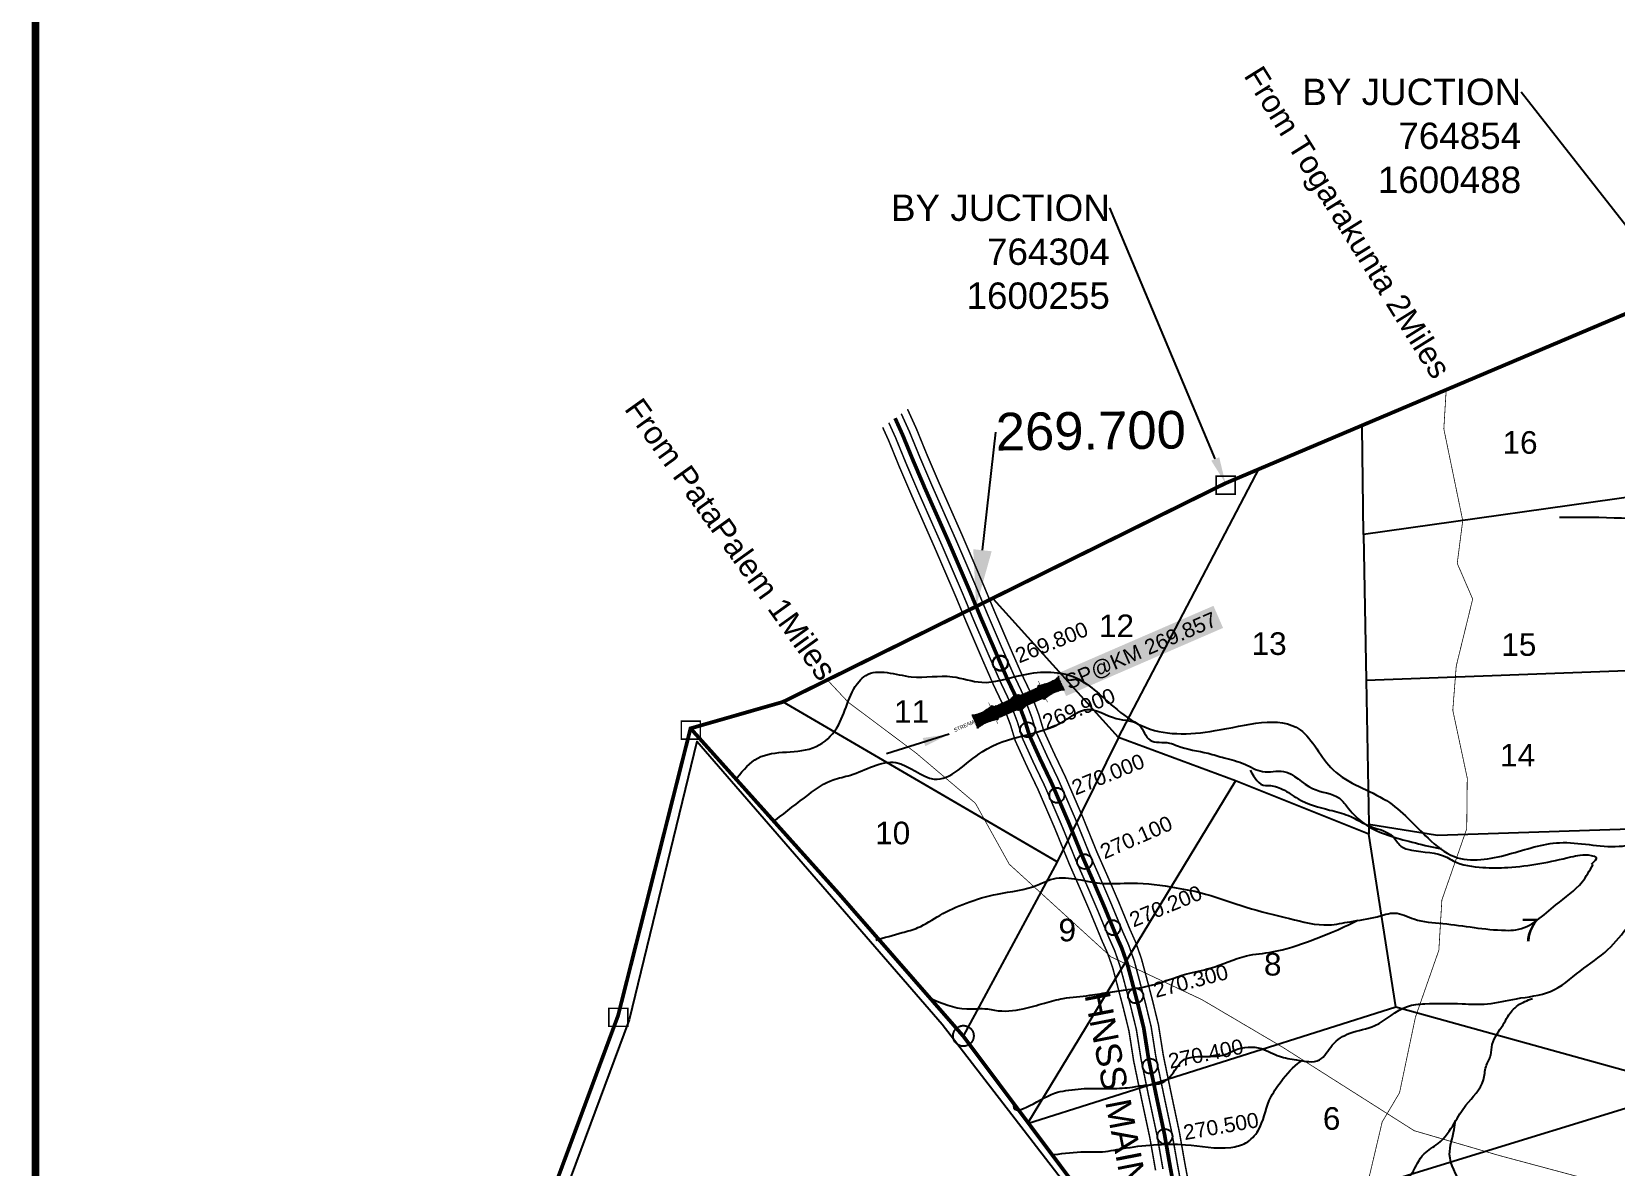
# Model space of a CAD drawing. Header units: feet. Extents: x 762418 to 770948, y 1592332 to 1602959.
# Drawn here: x 762661 to 764764, y 1599313 to 1600819 of the extents above; entities that cross this region are included whole.
import ezdxf
from ezdxf import colors
from ezdxf.entities.mleader import LeaderData, LeaderLine
from ezdxf.enums import TextEntityAlignment as Align
from ezdxf.math import Vec2, Vec3

# ---------------------------------------------------------------- set-up
doc = ezdxf.new("R2010")
doc.units = ezdxf.units.FT
doc.header["$LTSCALE"] = 15
doc.header["$MEASUREMENT"] = 0
doc.header["$PDMODE"] = 32
doc.header["$PDSIZE"] = 20
doc.linetypes.add('ACAD_ISO02W100', pattern=[15, 12, -3])
doc.linetypes.add('HIDDEN2', pattern=[0.1875, 0.125, -0.0625])
for name, color, linetype in [('CANAL1', 7, 'Continuous'), ('CRDS STONES', 7, 'Continuous'), ('CSMark', 72, 'Continuous'), ('HILL', 17, 'Continuous'), ('PAPER SIZE', 10, 'Continuous'), ('PLOT', 7, 'Continuous'), ('PLOT NO', 7, 'Continuous'), ('ROADS', 6, 'Continuous'), ('STRUCTURE', 5, 'Continuous'), ('TANKS-STREAM', 4, 'Continuous'), ('VILLAGE BOUNDRY', 5, 'HIDDEN2'), ('VILLAGE STONES', 240, 'Continuous')]:
    doc.layers.add(name, color=color, linetype=linetype)
doc.styles.add('CANAL', font='Cambria.ttf')
doc.styles.get("Standard").update_dxf_attribs({"font": 'arial.ttf'})
doc.linetypes.add('DOTS', pattern='A,1e-06,-3,["●",Standard,S=3,R=0,X=-1.25,Y=-1.25],-3', length=6.000001)
doc.dimstyles.new('CRDS', dxfattribs={"dimtxt": 20, "dimasz": 35, "dimexe": 0.18, "dimexo": 0.0625, "dimgap": 0.09, "dimtad": 0, "dimtih": 1, "dimtoh": 1, "dimdec": 0, "dimzin": 2, "dimdsep": 46, "dimtxsty": 'CANAL', "dimcen": 0.09, "dimclrt": 256, "dimadec": 0, "dimazin": 0, "dimtfac": 1, "dimtdec": 0, "dimtofl": 0, "dimtmove": 0, "dimatfit": 3, "dimfxl": 1, "dimtfill": 2, "dimtfillclr": 5, "dimtolj": 1, "dimtzin": 0, "dimarcsym": 0})
doc.dimstyles.get("Standard").update_dxf_attribs({"dimtxt": 0.18, "dimasz": 0.18, "dimexe": 0.18, "dimexo": 0.0625, "dimgap": 0.09, "dimtad": 0, "dimtih": 1, "dimtoh": 1, "dimdec": 4, "dimzin": 0, "dimdsep": 46, "dimtxsty": 'Standard', "dimcen": 0.09, "dimadec": 0, "dimazin": 0, "dimtfac": 1, "dimtdec": 4, "dimtofl": 0, "dimtmove": 0, "dimatfit": 3, "dimfxl": 1, "dimtolj": 1, "dimtzin": 0, "dimarcsym": 0})

# ---------------------------------------------------------------- blocks, each defined once
blk = doc.blocks.new('SP')
at = {"layer": 'STRUCTURE'}
h = blk.add_hatch(dxfattribs=at)
h.set_pattern_fill('DASH', color=256, scale=8, style=0)
edge = h.paths.add_edge_path()
edge.add_spline(control_points=[(769825.7, 1706742.1), (769825.3, 1706741.8), (769823.8, 1706740.8), (769820.9, 1706740.3), (769817, 1706739.7), (769811.4, 1706738.9), (769804, 1706739.7), (769798.4, 1706741), (769795.6, 1706741.6)], knot_values=[0, 0, 0, 0, 1.613557, 5.24513, 8.624976, 13.470124, 22.190216, 30.746377, 30.746377, 30.746377, 30.746377], degree=3, periodic=0)
edge.add_line((769795.6, 1706741.6), (769792.6, 1706739.6))
edge.add_line((769792.6, 1706739.6), (769732.6, 1706739.6))
edge.add_line((769732.6, 1706739.6), (769729.6, 1706741.6))
edge.add_spline(control_points=[(769729.6, 1706741.6), (769726.9, 1706740.9), (769721.3, 1706739.5), (769713.9, 1706738.5), (769708.3, 1706739.1), (769704.4, 1706739.6), (769701.5, 1706740), (769700, 1706741), (769699.5, 1706741.3)], knot_values=[0, 0, 0, 0, 8.556161, 17.276253, 22.121402, 25.501247, 29.13282, 30.746377, 30.746377, 30.746377, 30.746377], degree=3, periodic=0)
edge.add_line((769699.5, 1706741.3), (769699.5, 1706722.1))
edge.add_spline(control_points=[(769699.5, 1706722.1), (769700, 1706722.4), (769701.4, 1706723.4), (769704.3, 1706724), (769708.2, 1706724.5), (769713.8, 1706725.3), (769721.2, 1706724.5), (769726.8, 1706723.3), (769729.6, 1706722.6)], knot_values=[0, 0, 0, 0, 1.613557, 5.24513, 8.624976, 13.470124, 22.190216, 30.746377, 30.746377, 30.746377, 30.746377], degree=3, periodic=0)
edge.add_line((769729.6, 1706722.6), (769732.6, 1706724.6))
edge.add_line((769732.6, 1706724.6), (769792.6, 1706724.6))
edge.add_line((769792.6, 1706724.6), (769795.6, 1706722.6))
edge.add_spline(control_points=[(769795.6, 1706722.6), (769798.4, 1706723.3), (769803.9, 1706724.8), (769811.3, 1706725.8), (769817, 1706725.1), (769820.9, 1706724.7), (769823.8, 1706724.2), (769825.2, 1706723.3), (769825.7, 1706723)], knot_values=[0, 0, 0, 0, 8.556161, 17.276253, 22.121402, 25.501247, 29.13282, 30.746377, 30.746377, 30.746377, 30.746377], degree=3, periodic=0)
edge.add_line((769825.7, 1706723), (769825.7, 1706742.1))
h.paths.add_polyline_path([(769764.2, 1706732.1, -1), (769761.1, 1706732.1, -1)], flags=0)
h.paths.add_polyline_path([(769761.1, 1706732.1, 1), (769764.2, 1706732.1, 1)], flags=16)
at = {"layer": 'STRUCTURE', "const_width": 0.628}
for points in [[(769726.6, 1706747.6), (769726.6, 1706743.6), (769732.6, 1706739.6), (769792.6, 1706739.6), (769798.6, 1706743.6), (769798.6, 1706747.6)], [(769726.6, 1706716.6), (769726.6, 1706720.6), (769732.6, 1706724.6), (769792.6, 1706724.6), (769798.6, 1706720.6), (769798.6, 1706716.6)]]:
    blk.add_lwpolyline(points, dxfattribs=at)
at = {"layer": 'STRUCTURE', "color": 3}
blk.add_lwpolyline([(769732.6, 1706724.6), (769792.6, 1706724.6)], dxfattribs=at)
blk.add_lwpolyline([(769732.6, 1706724.6), (769792.6, 1706724.6)], dxfattribs=at)
at = {"layer": 'STRUCTURE', "color": 0}
blk.add_circle((769762.6, 1706732.1), 1.55, dxfattribs=at)
at = {"layer": 'STRUCTURE'}
for points in [[(769699.5, 1706741.3), (769700.9, 1706740.5), (769704.4, 1706739.6), (769707.8, 1706739.2), (769712.6, 1706738.8), (769721.3, 1706739.7), (769729.6, 1706741.6)], [(769825.7, 1706742.1), (769824.3, 1706741.3), (769820.8, 1706740.3), (769817.5, 1706739.8), (769812.7, 1706739.2), (769804, 1706739.9), (769795.6, 1706741.6)], [(769699.5, 1706722.1), (769700.9, 1706723), (769704.4, 1706724), (769707.7, 1706724.5), (769712.5, 1706725), (769721.2, 1706724.4), (769729.6, 1706722.6)], [(769825.7, 1706723), (769824.3, 1706723.8), (769820.8, 1706724.7), (769817.4, 1706725.1), (769812.6, 1706725.5), (769803.9, 1706724.6), (769795.6, 1706722.6)]]:
    blk.add_spline(points, degree=3, dxfattribs=at)
at = {"layer": 'STRUCTURE', "color": 0}
blk.add_text('STREAM', height=5, dxfattribs=at).set_placement((769684.3, 1706732.1), align=Align.MIDDLE_CENTER)
for points in [[(769727.4, 1706732.1), (769700.8, 1706732.1)], [(769824.4, 1706732.1), (769800.5, 1706732.1)]]:
    blk.add_leader(points, dimstyle='Standard', override={"dimasz": 10, "dimgap": 0.09, "dimtad": 0}, dxfattribs=at)

msp = doc.modelspace()

# ---------------------------------------------------------------- linework, layer by layer
at = {"layer": 'CANAL1', "color": 5, "const_width": 2}
for points in [[(763815.8, 1600311.9), (763826.7, 1600287.9), (763840.8, 1600253.4), (763856.9, 1600215.8), (763873.3, 1600178.6), (763887.7, 1600146.1), (763903.5, 1600109.5), (763916.3, 1600079.5), (763930.1, 1600046.3), (763949.4, 1600001.3), (763965.4, 1599964.8), (763977.9, 1599938.5), (763989.1, 1599909), (763995.3, 1599888.5), (764009.6, 1599857.2), (764024.5, 1599826.1), (764047.4, 1599773.2), (764066.5, 1599726), (764083, 1599688.5), (764094.8, 1599661), (764110.1, 1599624), (764117.7, 1599606.9), (764125.2, 1599585.7), (764131.5, 1599562), (764139.9, 1599530.1), (764147.6, 1599498.5), (764153.9, 1599458.4), (764164.8, 1599406.1), (764175.3, 1599356.7), (764183, 1599313.1), (764195.3, 1599247.6)], [(763799.3, 1600299.8), (763808.3, 1600280), (763822.3, 1600245.7), (763838.5, 1600207.8), (763855, 1600170.5), (763869.4, 1600138.1), (763885.1, 1600101.6), (763897.9, 1600071.8), (763911.7, 1600038.5), (763931.1, 1599993.4), (763947.2, 1599956.5), (763959.5, 1599930.6), (763970.1, 1599902.5), (763976.6, 1599881.4), (763991.4, 1599848.8), (764006.3, 1599817.8), (764028.9, 1599765.4), (764048.1, 1599718.2), (764064.7, 1599680.5), (764076.4, 1599653.2), (764091.7, 1599616.1), (764099.1, 1599599.5), (764106, 1599579.8), (764112.2, 1599556.9), (764120.5, 1599525.2), (764128, 1599494.6), (764134.3, 1599454.8), (764145.2, 1599402), (764155.7, 1599352.9), (764163.3, 1599309.5)]]:
    msp.add_lwpolyline(points, dxfattribs=at)
at = {"layer": 'CANAL1', "color": 1, "const_width": 2}
for points in [[(763824.1, 1600317.9), (763835.9, 1600291.9), (763850, 1600257.3), (763866.1, 1600219.8), (763882.5, 1600182.7), (763896.9, 1600150.1), (763912.6, 1600113.5), (763925.5, 1600083.4), (763939.3, 1600050.2), (763958.6, 1600005.3), (763974.5, 1599968.9), (763987.2, 1599942.4), (763998.6, 1599912.2), (764004.7, 1599892), (764018.6, 1599861.5), (764033.6, 1599830.2), (764056.6, 1599777), (764075.7, 1599729.9), (764092.2, 1599692.5), (764104.1, 1599664.9), (764119.3, 1599627.9), (764127, 1599610.6), (764134.7, 1599588.7), (764141.2, 1599564.6), (764149.6, 1599532.5), (764157.4, 1599500.5), (764163.8, 1599460.2), (764174.6, 1599408.1), (764185.1, 1599358.6), (764192.8, 1599314.9), (764205.1, 1599249.5)], [(763791.1, 1600293.8), (763799.2, 1600276), (763813.1, 1600241.8), (763829.4, 1600203.9), (763845.9, 1600166.5), (763860.2, 1600134.1), (763875.9, 1600097.7), (763888.7, 1600067.9), (763902.5, 1600034.6), (763921.9, 1599989.4), (763938.1, 1599952.3), (763950.3, 1599926.7), (763960.7, 1599899.3), (763967.2, 1599877.8), (763982.4, 1599844.5), (763997.2, 1599813.6), (764019.7, 1599761.6), (764038.9, 1599714.3), (764055.5, 1599676.5), (764067.2, 1599649.3), (764082.5, 1599612.1), (764089.8, 1599595.8), (764096.5, 1599576.8), (764102.5, 1599554.3), (764110.8, 1599522.7), (764118.2, 1599492.6), (764124.4, 1599453), (764135.4, 1599399.9), (764145.9, 1599351), (764153.5, 1599307.7)]]:
    msp.add_lwpolyline(points, dxfattribs=at)
at = {"layer": 'CANAL1', "color": 1, "linetype": 'HIDDEN2', "ltscale": 7, "const_width": 5}
msp.add_lwpolyline([(763807.6, 1600305.9), (763817.5, 1600284), (763831.6, 1600249.6), (763847.7, 1600211.8), (763864.2, 1600174.6), (763878.6, 1600142.1), (763894.3, 1600105.6), (763907.1, 1600075.7), (763920.9, 1600042.4), (763940.3, 1599997.4), (763947.6, 1599980.6), (763956.3, 1599960.6), (763968.7, 1599934.6), (763971, 1599928.6), (763979.6, 1599905.8), (763986, 1599884.9), (764000.5, 1599853), (764015.4, 1599821.9), (764038.1, 1599769.3), (764057.3, 1599722.1), (764073.8, 1599684.5), (764085.6, 1599657.1), (764100.9, 1599620), (764108.4, 1599603.2), (764115.6, 1599582.8), (764121.9, 1599559.4), (764130.2, 1599527.6), (764137.8, 1599496.6), (764144.1, 1599456.6), (764155, 1599404), (764165.5, 1599354.8), (764173.1, 1599311.3), (764185.5, 1599245.7)], dxfattribs=at)
at = {"layer": 'CSMark', "color": 3}
for p in [(763947.3, 1599981.1), (763947.6, 1599980.6), (763971, 1599928.6), (763983.7, 1599892.4), (764022.5, 1599805.4), (764059.4, 1599717.4), (764096.9, 1599629.7), (764127.1, 1599539.4), (764146.3, 1599446), (764165.9, 1599352.7)]:
    msp.add_point(p, dxfattribs=at)
at = {"layer": 'HILL'}
msp.add_lwpolyline([(764087.9, 1599219.2), (763870, 1599501.2), (763544.3, 1599876.9), (763454.4, 1599507.4), (763131.1, 1598637.6)], dxfattribs=at)
at = {"layer": 'PAPER SIZE', "color": 5, "const_width": 10}
msp.add_lwpolyline([(770731.4, 1592336.5), (762666.1, 1592336.5), (762666.1, 1602277.4), (770731.4, 1602277.4)], close=True, dxfattribs=at)
at = {"layer": 'PLOT'}
for points in [[(765197.8, 1600051.3), (765038.6, 1600060.6), (764846.6, 1600473.6), (764825.9, 1600207.3), (764429.7, 1600151.6), (764427.9, 1600294.5)], [(764436.9, 1599767.3), (764436.7, 1599753.9), (764259.8, 1599824.4), (764104.1, 1599882), (764291.6, 1600239.8)], [(764429.7, 1600151.6), (764433.3, 1599958.1), (764803.3, 1599972.1)], [(764104.1, 1599882), (763938.1, 1600065.7)], [(764433.3, 1599958.1), (764436.9, 1599767.3), (764527.8, 1599752.5), (764783.8, 1599760.8)], [(764104.1, 1599882), (764022.8, 1599717.1), (763658.5, 1599929.3)], [(764259.8, 1599824.4), (763983.4, 1599369.7), (764472.6, 1599524.6), (764436.7, 1599753.9)], [(764472.6, 1599524.6), (764863.9, 1599416.4), (764843.1, 1599563.5), (764816.4, 1599644.9), (764783.8, 1599760.8)], [(764022.8, 1599717.1), (763898.2, 1599485.7)], [(764863.9, 1599416.4), (764121.3, 1599188)]]:
    msp.add_lwpolyline(points, dxfattribs=at)
at = {"layer": 'ROADS', "linetype": 'HIDDEN2', "ltscale": 10, "const_width": 1}
msp.add_lwpolyline([(764433.1, 1599281.6), (764454.4, 1599371.8), (764477.5, 1599410.7), (764498.6, 1599511), (764529.7, 1599599.8), (764533.7, 1599666.4), (764566.7, 1599761), (764567.4, 1599828.3), (764548.2, 1599918.3), (764552.8, 1599977), (764574.6, 1600065.8), (764554.1, 1600113.3), (764561.4, 1600170), (764536.3, 1600291.7), (764539.6, 1600346.4)], dxfattribs=at)
at = {"layer": 'ROADS', "linetype": 'DOTS', "ltscale": 0.5, "const_width": 1}
msp.add_lwpolyline([(764992, 1599178.9), (764909.1, 1599223.7), (764818.3, 1599239.7), (764762.4, 1599286.5), (764609.7, 1599327.4), (764496.9, 1599360.3), (764321.9, 1599471.3), (764215.1, 1599534.2), (764094.3, 1599591), (763959.2, 1599714), (763914.3, 1599794.8), (763835.4, 1599861.6), (763745.5, 1599928.8), (763717.5, 1599958.7)], dxfattribs=at)
at = {"layer": 'TANKS-STREAM'}
for points in [[(767343.6, 1601562), (767296.7, 1601528.4), (767266.2, 1601512.6), (767251.9, 1601494.8), (767227.9, 1601488.2), (767179.5, 1601457.7), (767123.4, 1601426.6), (767098.8, 1601370.3), (767055, 1601314.8), (767038.7, 1601261.9), (766984.5, 1601195.9), (766948.3, 1601122.6), (766910.3, 1601035.6), (766854.9, 1600996.6), (766810.7, 1600935.2), (766761, 1600893.7), (766726.7, 1600841.6), (766708.8, 1600749.6), (766686.8, 1600664.5), (766665.6, 1600575.8), (766630.4, 1600547.8), (766598.6, 1600498.1), (766556.2, 1600470.4), (766518.7, 1600420.8), (766453.5, 1600380.1), (766410.3, 1600369.5), (766294.4, 1600350.5), (766188.4, 1600318.8), (766122.4, 1600258.5), (766072.6, 1600204.3), (765993.5, 1600150.6), (765948.7, 1600122.1), (765870.9, 1600103.2), (765767.4, 1600099.9), (765725, 1600099.9), (765680.2, 1600124.4), (765565.8, 1600099.1), (765540.6, 1600094.2), (765515.3, 1600094.2), (765497.4, 1600106.4), (765483.5, 1600117.8), (765460.7, 1600128.4), (765437, 1600147.9), (765395.5, 1600182.9), (765369.4, 1600213.1), (765318, 1600200.9), (765229.2, 1600206.6), (765118.8, 1600199.4), (765054.4, 1600205.1), (764981.9, 1600174.2), (764884.9, 1600166.9), (764721.6, 1600174.2), (764689.8, 1600174.2)], [(763597.9, 1599829), (763625.3, 1599854.8), (763702.8, 1599870.1), (763730.2, 1599894.8), (763759.8, 1599956.5), (763768.7, 1599964.4), (763828.8, 1599962.8), (763883.7, 1599962.8), (763922.7, 1599955.4), (763973.6, 1599964.5), (764044.2, 1599962.9), (764098, 1599922.8), (764135.5, 1599897.6), (764232.7, 1599891.2), (764345.6, 1599892.3), (764389.4, 1599839.1), (764460.2, 1599798.3), (764515.5, 1599748.3), (764550.3, 1599724), (764622.1, 1599727.2), (764690.1, 1599742.5), (764769, 1599737.7), (764803.2, 1599745.6), (764859.7, 1599784.6), (764891.3, 1599797.7), (764980.4, 1599770.9), (765042.6, 1599746.7), (765072.2, 1599783), (765090.3, 1599833.2), (765115.6, 1599855.3), (765127.2, 1599881.7), (765147.2, 1599933.3), (765214.2, 1599939.1), (765289.9, 1599954.6), (765376.9, 1599982), (765432.2, 1599990.9), (765492.5, 1600056.5), (765514.7, 1600097)], [(763648.9, 1599772.4), (763692.9, 1599806.5), (763725.5, 1599826.1), (763748.2, 1599832.2), (763808.8, 1599848.8), (763859.6, 1599826.9), (763923.2, 1599863.2), (764032.5, 1599904.3), (764062.8, 1599919.5), (764101.4, 1599907.3), (764131.8, 1599898.3), (764146.2, 1599878.6), (764171.9, 1599874.8), (764182.5, 1599871), (764223.4, 1599861.2), (764244.7, 1599855.1), (764271.9, 1599846.8), (764295.4, 1599837), (764323.5, 1599837), (764362.1, 1599814.3), (764397.7, 1599801.4), (764409.9, 1599787.8), (764430.3, 1599768.1), (764489.8, 1599744.4), (764524.6, 1599736.1), (764533, 1599734.6)], [(764279.3, 1599838.6), (764299.5, 1599818.3), (764303.6, 1599818.3), (764321.8, 1599813.6), (764342.8, 1599800.8), (764384.7, 1599785.9), (764409.7, 1599778.5), (764440.1, 1599763.7), (764468.5, 1599750.8), (764479.3, 1599738), (764493.5, 1599732.6), (764540.1, 1599723.2), (764548.9, 1599718.4), (764588.1, 1599709.7), (764621.2, 1599709.7), (764704.8, 1599723.6), (764731.8, 1599725.7), (764738.5, 1599723), (764731.8, 1599713.5)], [(763964.7, 1599396.5), (763964.7, 1599393.7), (764023.3, 1599411.4), (764026.7, 1599412.1), (764058.7, 1599416.2), (764095.4, 1599416.2), (764122.7, 1599418.2), (764141.7, 1599420.9), (764162.8, 1599424.3), (764181.2, 1599443.4), (764186, 1599450.2), (764246.6, 1599461.7), (764258.8, 1599467.2), (764294.3, 1599469.2), (764318.1, 1599459), (764340.6, 1599454.3), (764371.2, 1599454.3), (764388.2, 1599474), (764411.4, 1599489.6), (764444.7, 1599499.8), (764488, 1599525.3), (764511.1, 1599528.7), (764560.8, 1599528.7), (764594.2, 1599528.7), (764633, 1599535.5), (764677.9, 1599545), (764717.4, 1599572.2), (764754.2, 1599600.8), (764782.1, 1599633.4), (764797.1, 1599659.6), (764791, 1599703.8), (764788.3, 1599737.8), (764788.3, 1599741.9)], [(763781.9, 1599613), (763816.9, 1599623.2), (763838, 1599629.8), (763866.9, 1599646.1), (763901.9, 1599662.3), (763943.4, 1599674.4), (763997.1, 1599686.4), (764013.9, 1599693.6), (764079.6, 1599688.8), (764122.4, 1599688.8), (764180.9, 1599682.8), (764220, 1599674.4), (764273.7, 1599656.9), (764331.3, 1599641.9), (764383.7, 1599633.4), (764412.1, 1599637.7), (764447.6, 1599644.3), (764471.1, 1599649.1), (764496.4, 1599641.3), (764535, 1599635.2), (764618.2, 1599626.2), (764632, 1599626.8), (764685, 1599659.9), (764720, 1599690.6), (764734.5, 1599713.5)], [(763853, 1599536.5), (763902.8, 1599521.9), (763930.3, 1599521.9), (763939.8, 1599520.2), (763977.6, 1599521.9), (764006, 1599529.7), (764030.9, 1599535.7), (764066.1, 1599540), (764093.6, 1599544.3), (764116.8, 1599547.7), (764146.1, 1599552.8), (764195, 1599568.3), (764226, 1599576), (764274.1, 1599592.3), (764308.5, 1599597.5), (764360.1, 1599612.9), (764386.7, 1599623.2), (764421.9, 1599639.5)], [(764133.5, 1598953.7), (764151.2, 1598992.6), (764169.7, 1599000.8), (764192.2, 1599017.9), (764225.7, 1599038.4), (764244.9, 1599060.2), (764267.4, 1599080.7), (764299.5, 1599115.5), (764335.8, 1599139.4), (764358.4, 1599176.1), (764393.3, 1599212.9), (764418.6, 1599229.3), (764448, 1599258), (764473.3, 1599281.9), (764493.8, 1599303.7), (764510.2, 1599329.6), (764528.6, 1599343.3), (764550.5, 1599370.6), (764565.7, 1599394.3), (764589, 1599427.7), (764592.4, 1599445.5), (764598.5, 1599460.5), (764600.6, 1599474.8), (764614.9, 1599500.8), (764621.1, 1599511.7), (764634.8, 1599526.7), (764653.9, 1599535.6)], [(764018.9, 1599328.7), (764059.5, 1599332.2), (764079.3, 1599332.2), (764109.5, 1599336.5), (764150.9, 1599341.6), (764193.2, 1599341.6), (764253.6, 1599338.2), (764273.4, 1599344.2), (764289.8, 1599360.6), (764304.5, 1599400.2), (764317.4, 1599421.8), (764342.5, 1599449.3), (764347.6, 1599452.8)], [(764556.4, 1598833), (764569.5, 1598865.4), (764577.3, 1598883.1), (764585, 1598914.7), (764584.2, 1598945.6), (764584.2, 1598971.8), (764585, 1598999.6), (764586.5, 1599033.5), (764598.1, 1599059), (764588.8, 1599090.2), (764590.4, 1599141.1), (764585, 1599166.5), (764572.6, 1599199.7), (764570.3, 1599242.4), (764559.4, 1599288.7), (764544, 1599328.8), (764550.2, 1599362), (764551.7, 1599374.3)]]:
    msp.add_spline(points, degree=3, dxfattribs=at)
at = {"layer": 'VILLAGE BOUNDRY', "linetype": 'ACAD_ISO02W100', "ltscale": 0.1, "const_width": 5}
msp.add_lwpolyline([(762832.7, 1598491.1), (762987.5, 1598535.6), (763106.4, 1598614.6), (763439.8, 1599513.1), (763536, 1599894.2), (763658.5, 1599929.3), (764246.3, 1600219.5), (764846.6, 1600473.6)], dxfattribs=at)
msp.add_lwpolyline([(762832.7, 1598491.1), (762987.5, 1598535.6), (763106.4, 1598614.6), (763439.8, 1599513.1), (763536, 1599894.2), (763658.5, 1599929.3), (764246.3, 1600219.5), (764846.6, 1600473.6)], dxfattribs=at)
at = {"layer": 'VILLAGE BOUNDRY', "linetype": 'ACAD_ISO02W100', "ltscale": 0.5, "const_width": 5}
msp.add_lwpolyline([(763605.2, 1597719.8), (763834.8, 1597835.1), (763703.2, 1597990.4), (763901.2, 1598118.3), (764138, 1598081.3), (764253, 1598100.9), (764262.9, 1598198.4), (764272.9, 1598284.9), (764108.8, 1598350.3), (764136, 1598472), (763731, 1598485.7), (763677.1, 1598742.5), (764014.3, 1598681.1), (764133.1, 1598891.7), (764121.3, 1599188), (763898.2, 1599485.7), (763733.5, 1599674.2), (763536, 1599894.2)], dxfattribs=at)
at = {"layer": 'VILLAGE STONES', "linetype": 'ACAD_ISO02W100', "const_width": 2}
for points in [[(764234, 1600229), (764259.2, 1600229), (764259.2, 1600205.1), (764234, 1600205.1)], [(763523.7, 1599903.7), (763548.9, 1599903.7), (763548.9, 1599879.8), (763523.7, 1599879.8)], [(763427.5, 1599522.6), (763452.7, 1599522.6), (763452.7, 1599498.7), (763427.5, 1599498.7)]]:
    msp.add_lwpolyline(points, close=True, dxfattribs=at)
at = {"layer": 'VILLAGE STONES', "linetype": 'ACAD_ISO02W100'}
msp.add_circle((763898.3, 1599486.1), 13.7, dxfattribs=at)

# ---------------------------------------------------------------- block references
at = {"layer": 'STRUCTURE', "color": 0, "rotation": 23.51272050474913}
msp.add_blockref('SP', (739025.9, -272195), dxfattribs=at)

# ---------------------------------------------------------------- texts
at = {"layer": 'CSMark', "color": 1}
for s, rotation, p in [('269.800', 21.9913, (763968.6, 1599989.6)), ('269.900', 21.9913, (764004.7, 1599901.5)), ('270.000', 21.9913, (764043.5, 1599814.4)), ('270.100', 23.7159, (764081.6, 1599729.4)), ('270.200', 22.4041, (764120.3, 1599639.1)), ('270.300', 14.6163, (764151.4, 1599546.2)), ('270.400', 11.7371, (764170.7, 1599452.2)), ('270.500', 9.9699, (764190.6, 1599357.6))]:
    msp.add_text(s, height=20, rotation=rotation, dxfattribs=at).set_placement(p, align=Align.MIDDLE_LEFT)
at = {"layer": 'PLOT NO', "linetype": 'ByBlock'}
for s, rotation, p in [('From Togarakunta 2Miles', 301.9283, (764269.8, 1600760.6)), ('From PataPalem 1Miles', 305.6377, (763447.1, 1600318.2))]:
    msp.add_text(s, height=30, rotation=rotation, dxfattribs=at).set_placement(p)
at = {"layer": 'PLOT NO'}
for s, p in [('16', (764637.5, 1600273.7)), ('12', (764101.6, 1600030.3)), ('13', (764304.3, 1600006.7)), ('15', (764635.9, 1600005.5)), ('11', (763829.5, 1599916.6)), ('14', (764634.2, 1599858.7)), ('10', (763804.4, 1599755.4)), ('9', (764036.3, 1599626.6)), ('7', (764650.7, 1599626.7)), ('8', (764309.1, 1599581.2)), ('6', (764387.3, 1599376.5))]:
    msp.add_text(s, height=30, dxfattribs=at).set_placement(p, align=Align.MIDDLE_CENTER)
at = {"layer": 'STRUCTURE', "color": 5, "insert": (764029.8, 1599963.4), "char_height": 20, "width": 215.234, "attachment_point": 1, "rotation": 23.4303, "bg_fill": 1, "box_fill_scale": 1.3, "bg_fill_color": 7, "bg_fill_true_color": 16777215, "bg_fill_transparency": 4390977}
msp.add_mtext('\\pi0.72756;SP@KM 269.857', dxfattribs=at)
at = {"layer": 'VILLAGE STONES'}
msp.add_text('HNSS MAIN CANAL', height=33.904, rotation=280.9543, dxfattribs=at).set_placement((764059, 1599540.7))

# ---------------------------------------------------------------- leaders
at = {"layer": 'CRDS STONES', "color": 1}
ml = msp.add_multileader_mtext('Standard', dxfattribs=at)
ml.set_content('BY JUCTION\\P764854\\P1600488', color=1)
ml.set_leader_properties()
ml.build(insert=Vec2(0, 0))
ml.multileader.update_dxf_attribs({"dogleg_length": 0.36, "arrow_head_size": 35})
ctx = ml.context
ctx.base_point, ctx.char_height, ctx.arrow_head_size, ctx.landing_gap_size, ctx.plane_origin = Vec3(764355.9, 1600738.7), 35, 35, 0.09, Vec3(765101.3, 1600314.2)
ctx.text_align_type = 2
notes = []
notes.append((ctx, [(1, (1, 1, 0), (764639.1, 1600738.7), (-1, 0), 1.396927018504357e-11, [(0, [(764846.6, 1600473.6)], 0, [])])]))
ctx.mtext.insert, ctx.mtext.alignment, ctx.mtext.flow_direction = Vec3(764639, 1600756.5), 3, 5
ml = msp.add_multileader_mtext('Standard', dxfattribs=at)
ml.set_content('BY JUCTION\\P764304\\P1600255', color=1)
ml.set_leader_properties()
ml.build(insert=Vec2(0, 0))
ml.multileader.update_dxf_attribs({"dogleg_length": 0.36, "arrow_head_size": 35})
ctx = ml.context
ctx.base_point, ctx.char_height, ctx.arrow_head_size, ctx.landing_gap_size, ctx.plane_origin = Vec3(763809.7, 1600584.9), 35, 35, 0.09, Vec3(764496, 1600060.1)
ctx.text_align_type = 2
notes.append((ctx, [(1, (1, 1, 0), (764092.9, 1600584.9), (-1, 0), 1.396927018504357e-11, [(0, [(764246.3, 1600219.5)], 0, [])])]))
ctx.mtext.insert, ctx.mtext.alignment, ctx.mtext.flow_direction = Vec3(764092.8, 1600602.7), 3, 5
at = {"layer": 'VILLAGE BOUNDRY', "linetype": 'ByBlock', "transparency": 33554687}
msp.add_leader([(763879.4, 1599886.5), (763796.4, 1599860.4)], dimstyle='CRDS', override={"dimgap": 0.09, "dimtad": 0}, dxfattribs=at)
at = {"layer": 'VILLAGE STONES', "color": 1}
ml = msp.add_multileader_mtext('Standard', dxfattribs=at)
ml.set_content('269.700', color=1)
ml.set_leader_properties()
ml.build(insert=Vec2(0, 0))
ml.multileader.update_dxf_attribs({"dogleg_length": 0.36, "arrow_head_size": 75})
ctx = ml.context
ctx.base_point, ctx.char_height, ctx.arrow_head_size, ctx.landing_gap_size, ctx.plane_origin, ctx.plane_x_axis, ctx.plane_y_axis = Vec3(763941.2, 1600287.5), 50, 75, 0.0498, Vec3(763659.8, 1600233.6), Vec3(0.999936, 0.011314), Vec3(-0.011314, 0.999936)
notes.append((ctx, [(0, (1, 1, 0), (763941.2, 1600287.5), (0.999936, 0.011314), 7.733052732383378e-12, [(0, [(763915.3, 1600056.1)], 0, [])])]))
ctx.mtext.insert, ctx.mtext.text_direction, ctx.mtext.rotation, ctx.mtext.flow_direction = Vec3(763941, 1600312.9), Vec3(0.999936, 0.011314), 0.011314, 5
for ctx, leaders in notes:
    for number, flags, end, landing, length, lines in leaders:
        leader = LeaderData()
        leader.index, (leader.has_last_leader_line, leader.has_dogleg_vector, leader.attachment_direction) = number, flags
        leader.last_leader_point, leader.dogleg_vector, leader.dogleg_length = Vec3(end), Vec3(landing), length
        for number, points, colour, breaks in lines:
            line = LeaderLine()
            line.index, line.vertices, line.color, line.breaks = number, Vec3.list(points), colors.encode_raw_color(colour), breaks
            leader.lines.append(line)
        ctx.leaders.append(leader)

doc.saveas('drawing.dxf')
